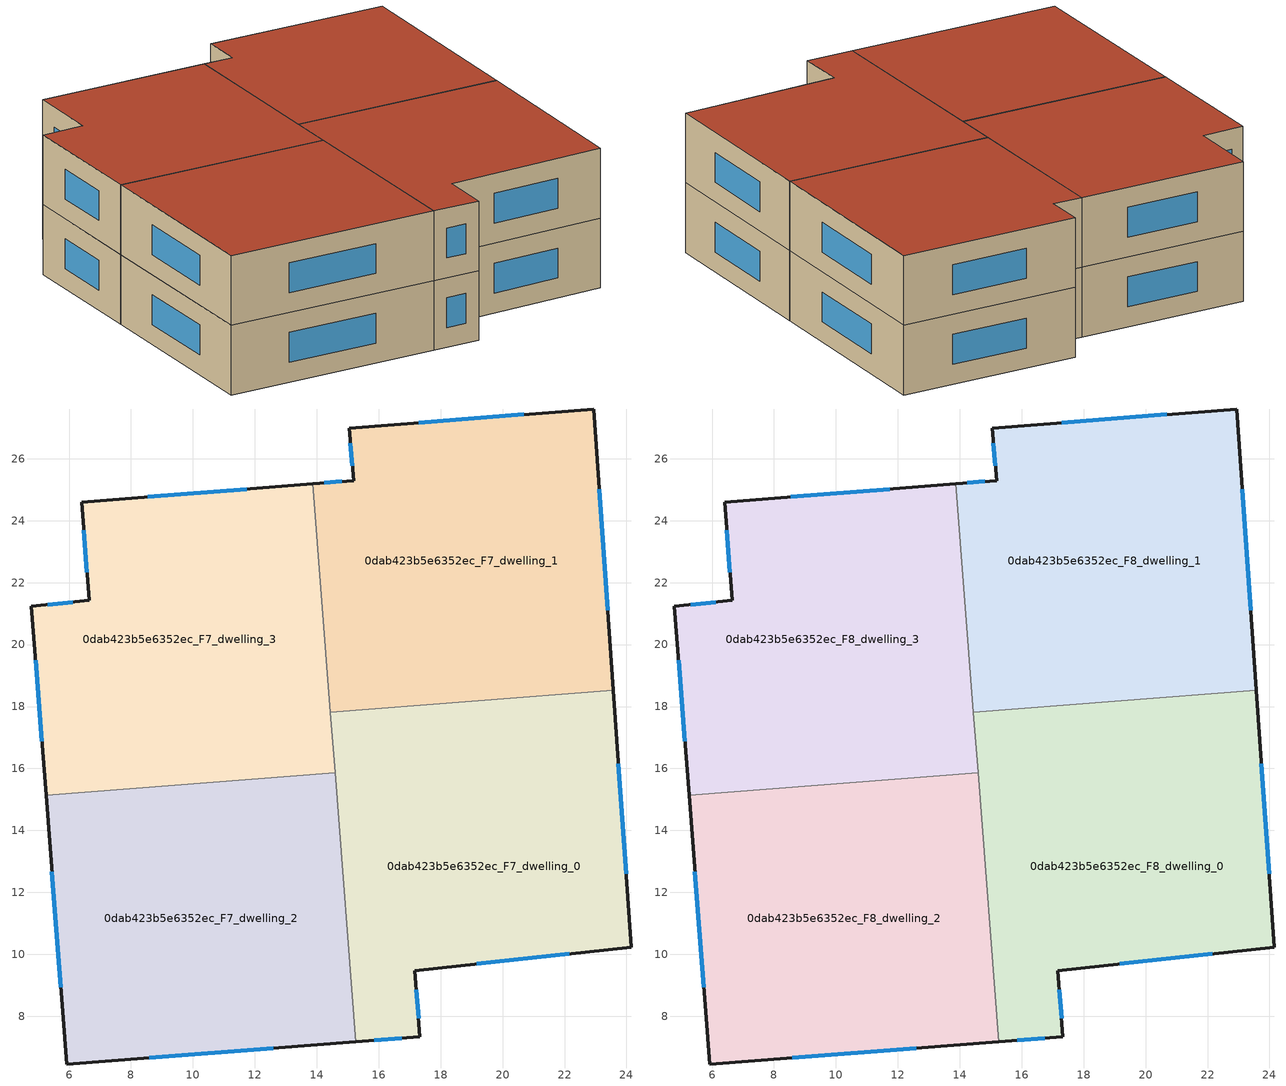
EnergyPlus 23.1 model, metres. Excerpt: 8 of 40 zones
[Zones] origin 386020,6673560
0dab423b5e6352ec_F7_dwelling_0
 floor to 0dab423b5e6352ec_F6_dwelling_0 (EU_floor_Construction): 23.58,18.52 24.15,10.23 17.17,9.47 17.33,7.33 15.26,7.17 14.44,17.81 z21
 wall outside (EU_wall_Construction): 15.26,7.17 17.33,7.33 17.17,9.47 24.15,10.23 23.58,18.52 z21:24
 wall to 0dab423b5e6352ec_F7_dwelling_1 (EU_wall_Construction): 23.58,18.52 14.44,17.81 z21:24
 wall to 0dab423b5e6352ec_F7_dwelling_2 (EU_wall_Construction): 14.59,15.86 15.26,7.17 z21:24
 wall to 0dab423b5e6352ec_F7_dwelling_3 (EU_wall_Construction): 14.44,17.81 14.59,15.86 z21:24
 window (EU_Window_Construction): 15.85,7.22 16.74,7.28 / 23.98,12.6 23.74,16.15 / 19.16,9.69 22.15,10.01 / 17.28,7.94 17.22,8.86 z21.86:23.14
0dab423b5e6352ec_F7_dwelling_1
 floor to 0dab423b5e6352ec_F6_dwelling_1 (EU_floor_Construction): 22.95,27.61 23.58,18.52 14.44,17.81 13.87,25.19 15.19,25.3 15.04,26.99 z21
 wall outside (EU_wall_Construction): 23.58,18.52 22.95,27.61 15.04,26.99 15.19,25.3 13.87,25.19 z21:24
 wall to 0dab423b5e6352ec_F7_dwelling_3 (EU_wall_Construction): 13.87,25.19 14.44,17.81 z21:24
 window (EU_Window_Construction): 14.81,25.27 14.25,25.22 / 15.08,26.51 15.15,25.78 / 20.69,27.43 17.3,27.17 / 23.4,21.12 23.13,25.01 z21.86:23.14
0dab423b5e6352ec_F7_dwelling_2
 floor to 0dab423b5e6352ec_F6_dwelling_2 (EU_floor_Construction): 14.59,15.86 15.26,7.17 5.93,6.46 5.26,15.14 z21
 wall outside (EU_wall_Construction): 5.26,15.14 5.93,6.46 15.26,7.17 z21:24
 wall to 0dab423b5e6352ec_F7_dwelling_3 (EU_wall_Construction): 14.59,15.86 5.26,15.14 z21:24
 window (EU_Window_Construction): 8.6,6.66 12.6,6.97 / 5.45,12.66 5.74,8.94 z21.86:23.14
0dab423b5e6352ec_F7_dwelling_3
 floor to 0dab423b5e6352ec_F6_dwelling_3 (EU_floor_Construction): 13.87,25.19 14.59,15.86 5.26,15.14 4.79,21.23 6.65,21.42 6.4,24.6 z21
 wall outside (EU_wall_Construction): 13.87,25.19 6.4,24.6 6.65,21.42 4.79,21.23 5.26,15.14 z21:24
 window (EU_Window_Construction): 4.92,19.49 5.12,16.88 / 6.11,21.37 5.32,21.29 / 6.47,23.69 6.58,22.33 / 11.74,25.02 8.54,24.77 z21.86:23.14
0dab423b5e6352ec_F8_dwelling_0
 floor to 0dab423b5e6352ec_F7_dwelling_0 (EU_floor_Construction): 23.58,18.52 24.15,10.23 17.17,9.47 17.33,7.33 15.26,7.17 14.44,17.81 z24
 wall outside (EU_wall_Construction): 15.26,7.17 17.33,7.33 17.17,9.47 24.15,10.23 23.58,18.52 z24:27
 wall to 0dab423b5e6352ec_F8_dwelling_1 (EU_wall_Construction): 23.58,18.52 14.44,17.81 z24:27
 wall to 0dab423b5e6352ec_F8_dwelling_2 (EU_wall_Construction): 14.59,15.86 15.26,7.17 z24:27
 wall to 0dab423b5e6352ec_F8_dwelling_3 (EU_wall_Construction): 14.44,17.81 14.59,15.86 z24:27
 window (EU_Window_Construction): 15.85,7.22 16.74,7.28 / 23.98,12.6 23.74,16.15 / 19.16,9.69 22.15,10.01 / 17.28,7.94 17.22,8.86 z24.86:26.14
 roof outside (EU_roof_Construction): 24.15,10.23 23.58,18.52 14.44,17.81 15.26,7.17 17.33,7.33 17.17,9.47 z27
0dab423b5e6352ec_F8_dwelling_1
 floor to 0dab423b5e6352ec_F7_dwelling_1 (EU_floor_Construction): 22.95,27.61 23.58,18.52 14.44,17.81 13.87,25.19 15.19,25.3 15.04,26.99 z24
 wall outside (EU_wall_Construction): 23.58,18.52 22.95,27.61 15.04,26.99 15.19,25.3 13.87,25.19 z24:27
 wall to 0dab423b5e6352ec_F8_dwelling_3 (EU_wall_Construction): 13.87,25.19 14.44,17.81 z24:27
 window (EU_Window_Construction): 14.81,25.27 14.25,25.22 / 15.08,26.51 15.15,25.78 / 20.69,27.43 17.3,27.17 / 23.4,21.12 23.13,25.01 z24.86:26.14
 roof outside (EU_roof_Construction): 23.58,18.52 22.95,27.61 15.04,26.99 15.19,25.3 13.87,25.19 14.44,17.81 z27
0dab423b5e6352ec_F8_dwelling_2
 floor to 0dab423b5e6352ec_F7_dwelling_2 (EU_floor_Construction): 14.59,15.86 15.26,7.17 5.93,6.46 5.26,15.14 z24
 wall outside (EU_wall_Construction): 5.26,15.14 5.93,6.46 15.26,7.17 z24:27
 wall to 0dab423b5e6352ec_F8_dwelling_3 (EU_wall_Construction): 14.59,15.86 5.26,15.14 z24:27
 window (EU_Window_Construction): 8.6,6.66 12.6,6.97 / 5.45,12.66 5.74,8.94 z24.86:26.14
 roof outside (EU_roof_Construction): 15.26,7.17 14.59,15.86 5.26,15.14 5.93,6.46 z27
0dab423b5e6352ec_F8_dwelling_3
 floor to 0dab423b5e6352ec_F7_dwelling_3 (EU_floor_Construction): 13.87,25.19 14.59,15.86 5.26,15.14 4.79,21.23 6.65,21.42 6.4,24.6 z24
 wall outside (EU_wall_Construction): 13.87,25.19 6.4,24.6 6.65,21.42 4.79,21.23 5.26,15.14 z24:27
 window (EU_Window_Construction): 4.92,19.49 5.12,16.88 / 6.11,21.37 5.32,21.29 / 6.47,23.69 6.58,22.33 / 11.74,25.02 8.54,24.77 z24.86:26.14
 roof outside (EU_roof_Construction): 14.59,15.86 13.87,25.19 6.4,24.6 6.65,21.42 4.79,21.23 5.26,15.14 z27
[Building]
EU S2 Campaign: North Axis=0; Terrain=City; Solar Distribution=FullExterior
[Site:Location]
Helsinki-Vantaa.AP: Latitude=60.317; Longitude=24.963; Time Zone=2; Elevation=54.6
[SizingPeriod:WeatherFileDays]
AnnualSizingPeriod: Begin Month=1; Begin Day of Month=1; End Month=12; End Day of Month=31; Day of Week for Start Day=Monday; Use Weather File Daylight Saving Period=No; Use Weather File Rain and Snow Indicators=No
[MATERIAL]
EU_InternalMass_Material: Roughness=MediumRough; Thickness=0.1; Conductivity=1; Density=1800; Specific Heat=900; Thermal Absorptance=0.9; Solar Absorptance=0.7; Visible Absorptance=0.7
[MATERIAL:NOMASS] Roughness=MediumRough; Thermal Absorptance=0.9; Solar Absorptance=0.7; Visible Absorptance=0.7
Name | Thermal Resistance
EU_wall_NoMass | 1.10183
EU_roof_NoMass; EU_floor_NoMass | 1.70606
[WINDOWMATERIAL:SIMPLEGLAZINGSYSTEM]
EU_Window_SimpleGlazing: UFactor=3.11035; Solar Heat Gain Coefficient=0.8; Visible Transmittance=0.8
[CONSTRUCTION]
EU_wall_Construction: EU_wall_NoMass
EU_roof_Construction: EU_roof_NoMass
EU_floor_Construction: EU_floor_NoMass
EU_Window_Construction: EU_Window_SimpleGlazing
EU_InternalMass_Construction: EU_InternalMass_Material
[ZONE] Type=1; Multiplier=1; Ceiling Height=autocalculate; Floor Area=autocalculate; Part of Total Floor Area=Yes
Name | Volume
0dab423b5e6352ec_F7_dwelling_0; 0dab423b5e6352ec_F8_dwelling_0 | 244.631
0dab423b5e6352ec_F7_dwelling_1; 0dab423b5e6352ec_F8_dwelling_1 | 244.625
0dab423b5e6352ec_F7_dwelling_2; 0dab423b5e6352ec_F8_dwelling_2; 0dab423b5e6352ec_F7_dwelling_3; 0dab423b5e6352ec_F8_dwelling_3 | 244.627
[INTERNALMASS] Construction=EU_InternalMass_Construction
Name | Zone or ZoneList | Surface Area
0dab423b5e6352ec_F7_dwelling_0_EU_InternalMass | 0dab423b5e6352ec_F7_dwelling_0 | 81.5437
0dab423b5e6352ec_F7_dwelling_1_EU_InternalMass | 0dab423b5e6352ec_F7_dwelling_1 | 81.5417
0dab423b5e6352ec_F7_dwelling_2_EU_InternalMass | 0dab423b5e6352ec_F7_dwelling_2 | 81.5426
0dab423b5e6352ec_F7_dwelling_3_EU_InternalMass | 0dab423b5e6352ec_F7_dwelling_3 | 81.5422
0dab423b5e6352ec_F8_dwelling_0_EU_InternalMass | 0dab423b5e6352ec_F8_dwelling_0 | 81.5437
0dab423b5e6352ec_F8_dwelling_1_EU_InternalMass | 0dab423b5e6352ec_F8_dwelling_1 | 81.5417
0dab423b5e6352ec_F8_dwelling_2_EU_InternalMass | 0dab423b5e6352ec_F8_dwelling_2 | 81.5426
0dab423b5e6352ec_F8_dwelling_3_EU_InternalMass | 0dab423b5e6352ec_F8_dwelling_3 | 81.5422
[OTHEREQUIPMENT] Fuel Type=Electricity; Design Level Calculation Method=Watts/Area; Power per Zone Floor Area=1; Fraction Latent=0; Fraction Radiant=0; Fraction Lost=0; Carbon Dioxide Generation Rate=0; EndUse Subcategory=EU_Step8_InternalGains
Name | Zone or ZoneList or Space or SpaceList | Schedule
EU_Step8_InternalGain_0dab423b5e6352ec_F7_dwelling_0_f000 | 0dab423b5e6352ec_F7_dwelling_0 | EU_Step8_GainSchedule_0dab423b5e6352ec_F7_dwelling_0_f000
EU_Step8_InternalGain_0dab423b5e6352ec_F7_dwelling_1_f000 | 0dab423b5e6352ec_F7_dwelling_1 | EU_Step8_GainSchedule_0dab423b5e6352ec_F7_dwelling_1_f000
EU_Step8_InternalGain_0dab423b5e6352ec_F7_dwelling_2_f000 | 0dab423b5e6352ec_F7_dwelling_2 | EU_Step8_GainSchedule_0dab423b5e6352ec_F7_dwelling_2_f000
EU_Step8_InternalGain_0dab423b5e6352ec_F7_dwelling_3_f000 | 0dab423b5e6352ec_F7_dwelling_3 | EU_Step8_GainSchedule_0dab423b5e6352ec_F7_dwelling_3_f000
EU_Step8_InternalGain_0dab423b5e6352ec_F8_dwelling_0_f000 | 0dab423b5e6352ec_F8_dwelling_0 | EU_Step8_GainSchedule_0dab423b5e6352ec_F8_dwelling_0_f000
EU_Step8_InternalGain_0dab423b5e6352ec_F8_dwelling_1_f000 | 0dab423b5e6352ec_F8_dwelling_1 | EU_Step8_GainSchedule_0dab423b5e6352ec_F8_dwelling_1_f000
EU_Step8_InternalGain_0dab423b5e6352ec_F8_dwelling_2_f000 | 0dab423b5e6352ec_F8_dwelling_2 | EU_Step8_GainSchedule_0dab423b5e6352ec_F8_dwelling_2_f000
EU_Step8_InternalGain_0dab423b5e6352ec_F8_dwelling_3_f000 | 0dab423b5e6352ec_F8_dwelling_3 | EU_Step8_GainSchedule_0dab423b5e6352ec_F8_dwelling_3_f000
[ZONEVENTILATION:DESIGNFLOWRATE] Schedule=EU_AlwaysOn; Design Flow Rate Calculation Method=AirChanges/Hour; Air Changes per Hour=0.756316; Ventilation Type=Natural; Fan Pressure Rise=0; Fan Total Efficiency=1; Constant Term Coefficient=1; Temperature Term Coefficient=0; Velocity Term Coefficient=0; Velocity Squared Term Coefficient=0; Minimum Indoor Temperature=-100; Maximum Indoor Temperature=100; Delta Temperature=-100; Minimum Outdoor Temperature=-100; Maximum Outdoor Temperature=100; Maximum Wind Speed=40
Name | Zone or ZoneList or Space or SpaceList
EU_ConstantAir_0dab423b5e6352ec_F7_dwelling_0 | 0dab423b5e6352ec_F7_dwelling_0
EU_ConstantAir_0dab423b5e6352ec_F7_dwelling_1 | 0dab423b5e6352ec_F7_dwelling_1
EU_ConstantAir_0dab423b5e6352ec_F7_dwelling_2 | 0dab423b5e6352ec_F7_dwelling_2
EU_ConstantAir_0dab423b5e6352ec_F7_dwelling_3 | 0dab423b5e6352ec_F7_dwelling_3
EU_ConstantAir_0dab423b5e6352ec_F8_dwelling_0 | 0dab423b5e6352ec_F8_dwelling_0
EU_ConstantAir_0dab423b5e6352ec_F8_dwelling_1 | 0dab423b5e6352ec_F8_dwelling_1
EU_ConstantAir_0dab423b5e6352ec_F8_dwelling_2 | 0dab423b5e6352ec_F8_dwelling_2
EU_ConstantAir_0dab423b5e6352ec_F8_dwelling_3 | 0dab423b5e6352ec_F8_dwelling_3
[HVACTEMPLATE:THERMOSTAT] Constant Heating Setpoint=20; Constant Cooling Setpoint=50
EU_HeatOnly_0dab423b5e6352ec_F0_dwelling_0; EU_HeatOnly_0dab423b5e6352ec_F0_dwelling_1; EU_HeatOnly_0dab423b5e6352ec_F0_dwelling_2; EU_HeatOnly_0dab423b5e6352ec_F0_dwelling_3; EU_HeatOnly_0dab423b5e6352ec_F0_dwelling_4; EU_HeatOnly_0dab423b5e6352ec_F1_dwelling_0; EU_HeatOnly_0dab423b5e6352ec_F1_dwelling_1; EU_HeatOnly_0dab423b5e6352ec_F1_dwelling_2; EU_HeatOnly_0dab423b5e6352ec_F1_dwelling_3; EU_HeatOnly_0dab423b5e6352ec_F1_dwelling_4; EU_HeatOnly_0dab423b5e6352ec_F2_dwelling_0; EU_HeatOnly_0dab423b5e6352ec_F2_dwelling_1; EU_HeatOnly_0dab423b5e6352ec_F2_dwelling_2; EU_HeatOnly_0dab423b5e6352ec_F2_dwelling_3; EU_HeatOnly_0dab423b5e6352ec_F2_dwelling_4; EU_HeatOnly_0dab423b5e6352ec_F3_dwelling_0; EU_HeatOnly_0dab423b5e6352ec_F3_dwelling_1; EU_HeatOnly_0dab423b5e6352ec_F3_dwelling_2; EU_HeatOnly_0dab423b5e6352ec_F3_dwelling_3; EU_HeatOnly_0dab423b5e6352ec_F3_dwelling_4; EU_HeatOnly_0dab423b5e6352ec_F4_dwelling_0; EU_HeatOnly_0dab423b5e6352ec_F4_dwelling_1; EU_HeatOnly_0dab423b5e6352ec_F4_dwelling_2; EU_HeatOnly_0dab423b5e6352ec_F4_dwelling_3; EU_HeatOnly_0dab423b5e6352ec_F5_dwelling_0; EU_HeatOnly_0dab423b5e6352ec_F5_dwelling_1; EU_HeatOnly_0dab423b5e6352ec_F5_dwelling_2; EU_HeatOnly_0dab423b5e6352ec_F5_dwelling_3; EU_HeatOnly_0dab423b5e6352ec_F6_dwelling_0; EU_HeatOnly_0dab423b5e6352ec_F6_dwelling_1; EU_HeatOnly_0dab423b5e6352ec_F6_dwelling_2; EU_HeatOnly_0dab423b5e6352ec_F6_dwelling_3; EU_HeatOnly_0dab423b5e6352ec_F7_dwelling_0; EU_HeatOnly_0dab423b5e6352ec_F7_dwelling_1; EU_HeatOnly_0dab423b5e6352ec_F7_dwelling_2; EU_HeatOnly_0dab423b5e6352ec_F7_dwelling_3; EU_HeatOnly_0dab423b5e6352ec_F8_dwelling_0; EU_HeatOnly_0dab423b5e6352ec_F8_dwelling_1; EU_HeatOnly_0dab423b5e6352ec_F8_dwelling_2; EU_HeatOnly_0dab423b5e6352ec_F8_dwelling_3
[HVACTEMPLATE:ZONE:IDEALLOADSAIRSYSTEM] System Availability Schedule=EU_AlwaysOn; Maximum Heating Supply Air Temperature=50; Minimum Cooling Supply Air Temperature=13; Maximum Heating Supply Air Humidity Ratio=0.0156; Minimum Cooling Supply Air Humidity Ratio=0.0077; Heating Limit=NoLimit; Cooling Limit=NoLimit; Heating Availability Schedule=EU_AlwaysOn; Cooling Availability Schedule=EU_CoolingOff; Dehumidification Control Type=ConstantSensibleHeatRatio; Cooling Sensible Heat Ratio=0.7; Dehumidification Setpoint=60; Humidification Control Type=None; Humidification Setpoint=30; Outdoor Air Method=None; Outdoor Air Flow Rate per Person=0.00944; Outdoor Air Flow Rate per Zone Floor Area=0; Outdoor Air Flow Rate per Zone=0; Demand Controlled Ventilation Type=None; Outdoor Air Economizer Type=NoEconomizer; Heat Recovery Type=None; Sensible Heat Recovery Effectiveness=0.7; Latent Heat Recovery Effectiveness=0.65
Name | Template Thermostat
0dab423b5e6352ec_F7_dwelling_0 | EU_HeatOnly_0dab423b5e6352ec_F7_dwelling_0
0dab423b5e6352ec_F7_dwelling_1 | EU_HeatOnly_0dab423b5e6352ec_F7_dwelling_1
0dab423b5e6352ec_F7_dwelling_2 | EU_HeatOnly_0dab423b5e6352ec_F7_dwelling_2
0dab423b5e6352ec_F7_dwelling_3 | EU_HeatOnly_0dab423b5e6352ec_F7_dwelling_3
0dab423b5e6352ec_F8_dwelling_0 | EU_HeatOnly_0dab423b5e6352ec_F8_dwelling_0
0dab423b5e6352ec_F8_dwelling_1 | EU_HeatOnly_0dab423b5e6352ec_F8_dwelling_1
0dab423b5e6352ec_F8_dwelling_2 | EU_HeatOnly_0dab423b5e6352ec_F8_dwelling_2
0dab423b5e6352ec_F8_dwelling_3 | EU_HeatOnly_0dab423b5e6352ec_F8_dwelling_3
[SIZING:ZONE] Zone Cooling Design Supply Air Temperature Input Method=SupplyAirTemperature; Zone Cooling Design Supply Air Temperature=13; Zone Heating Design Supply Air Temperature Input Method=SupplyAirTemperature; Zone Heating Design Supply Air Temperature=50; Zone Cooling Design Supply Air Humidity Ratio=0.008; Zone Heating Design Supply Air Humidity Ratio=0.008; Cooling Design Air Flow Method=DesignDay; Cooling Design Air Flow Rate=0; Cooling Minimum Air Flow per Zone Floor Area=0.000762; Cooling Minimum Air Flow=0; Cooling Minimum Air Flow Fraction=0.2; Heating Design Air Flow Method=DesignDay; Heating Design Air Flow Rate=0; Heating Maximum Air Flow per Zone Floor Area=0.002032; Heating Maximum Air Flow=0.141576; Heating Maximum Air Flow Fraction=0.3; Account for Dedicated Outdoor Air System=No; Dedicated Outdoor Air System Control Strategy=NeutralSupplyAir; Dedicated Outdoor Air Low Setpoint Temperature for Design=autosize; Dedicated Outdoor Air High Setpoint Temperature for Design=autosize; Zone Load Sizing Method=Sensible Load Only No Latent Load; Zone Latent Cooling Design Supply Air Humidity Ratio Input Method=HumidityRatioDifference; Zone Cooling Design Supply Air Humidity Ratio Difference=0.005; Zone Latent Heating Design Supply Air Humidity Ratio Input Method=HumidityRatioDifference; Zone Humidification Design Supply Air Humidity Ratio Difference=0.005
0dab423b5e6352ec_F7_dwelling_0; 0dab423b5e6352ec_F7_dwelling_1; 0dab423b5e6352ec_F7_dwelling_2; 0dab423b5e6352ec_F7_dwelling_3; 0dab423b5e6352ec_F8_dwelling_0; 0dab423b5e6352ec_F8_dwelling_1; 0dab423b5e6352ec_F8_dwelling_2; 0dab423b5e6352ec_F8_dwelling_3
[SCHEDULE:CONSTANT]
Name | Hourly Value
EU_AlwaysOn | 1
EU_CoolingOff | 0
[SCHEDULE:FILE] Column Number=1; Rows to Skip at Top=0; Number of Hours of Data=8760; Column Separator=Comma; Interpolate to Timestep=No; Minutes per Item=60; Adjust Schedule for Daylight Savings=Yes
Name | File
EU_Step8_GainSchedule_0dab423b5e6352ec_F7_dwelling_0_f000 | ../../schedules/0dab423b5e6352ec/0dab423b5e6352ec_F7_dwelling_0_f000_gain.csv
EU_Step8_GainSchedule_0dab423b5e6352ec_F7_dwelling_1_f000 | ../../schedules/0dab423b5e6352ec/0dab423b5e6352ec_F7_dwelling_1_f000_gain.csv
EU_Step8_GainSchedule_0dab423b5e6352ec_F7_dwelling_2_f000 | ../../schedules/0dab423b5e6352ec/0dab423b5e6352ec_F7_dwelling_2_f000_gain.csv
EU_Step8_GainSchedule_0dab423b5e6352ec_F7_dwelling_3_f000 | ../../schedules/0dab423b5e6352ec/0dab423b5e6352ec_F7_dwelling_3_f000_gain.csv
EU_Step8_GainSchedule_0dab423b5e6352ec_F8_dwelling_0_f000 | ../../schedules/0dab423b5e6352ec/0dab423b5e6352ec_F8_dwelling_0_f000_gain.csv
EU_Step8_GainSchedule_0dab423b5e6352ec_F8_dwelling_1_f000 | ../../schedules/0dab423b5e6352ec/0dab423b5e6352ec_F8_dwelling_1_f000_gain.csv
EU_Step8_GainSchedule_0dab423b5e6352ec_F8_dwelling_2_f000 | ../../schedules/0dab423b5e6352ec/0dab423b5e6352ec_F8_dwelling_2_f000_gain.csv
EU_Step8_GainSchedule_0dab423b5e6352ec_F8_dwelling_3_f000 | ../../schedules/0dab423b5e6352ec/0dab423b5e6352ec_F8_dwelling_3_f000_gain.csv
